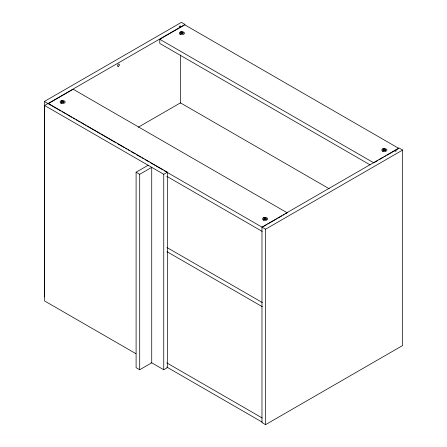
<?xml version="1.0" encoding="UTF-8"?>
<svg xmlns="http://www.w3.org/2000/svg" width="447" height="447" viewBox="0 0 447 447"><rect width="100%" height="100%" fill="white"/><g stroke="black" fill="none" stroke-linecap="round" stroke-linejoin="round"><path stroke-width="0.67" d="M44.37 296.937L44.37 101.475L181.421 22.35L185.03 24.434L44.611 105.503L44.611 300.965L135.933 353.683M370.15 164.904L159.78 43.448L159.78 39.286L184.79 24.848L398.785 148.398L386.878 155.271M138.268 127.227L180.459 102.866L329.171 188.723M136.1 172.207L139.704 174.285L151.729 167.346L151.729 362.808L139.704 369.747L136.1 367.663L136.1 172.207L148.119 165.261M44.611 105.503L163.747 174.285L167.357 172.207L167.357 367.663L163.747 369.747L151.047 362.416M262.21 227.249L266.378 224.841M267.569 224.154L276.503 218.996M277.693 218.309L281.861 215.901M283.052 215.214L284.242 214.526M285.432 213.839L287.22 212.811L73.224 89.26L48.215 103.698L60.909 111.029M374.374 162.49L377.944 160.428M379.134 159.741L383.302 157.333M384.493 156.646L385.683 155.958M164.284 170.709L265.579 229.188L402.63 150.063L402.63 345.525L265.579 424.65L261.97 422.566L261.97 227.11L399.026 147.979L402.63 150.063M180.225 32.067L182.08 31.703M60.965 100.916L62.82 100.558M382.677 148.952L384.532 148.588M263.417 217.806L265.272 217.443M179.973 34.145L180.476 34.402A2.559 1.475 0 0 0 184.455 33.279A2.559 1.475 0 0 0 180.784 31.849A2.559 1.475 0 0 0 180.476 34.402M382.431 151.03L382.928 151.287A2.559 1.475 0 0 0 386.906 150.164A2.559 1.475 0 0 0 383.235 148.739A2.559 1.475 0 0 0 382.928 151.287M60.714 103L61.217 103.257A2.559 1.475 0 0 0 65.195 102.134A2.559 1.475 0 0 0 61.524 100.704A2.559 1.475 0 0 0 61.217 103.257M263.166 219.885L263.669 220.142A2.559 1.475 0 0 0 267.647 219.019A2.559 1.475 0 0 0 263.976 217.594A2.559 1.475 0 0 0 263.669 220.142M181.18 26.652L179.979 25.96L179.258 26.373L180.459 27.071M395.176 150.203L396.377 150.896L395.656 151.315L394.455 150.617M159.78 39.286L373.776 162.837M48.215 103.419L167.357 172.207M44.37 101.475L47.974 103.559M62.122 111.728L66.352 114.169M67.558 114.868L71.794 117.31M73.001 118.008L74.817 119.053M76.024 119.751L77.23 120.45M78.443 121.148L80.253 122.193M81.466 122.891L85.695 125.339M86.902 126.032L99.597 133.362M100.81 134.061L115.924 142.789M117.131 143.487L124.383 147.672M125.596 148.37L126.803 149.069M128.01 149.767L129.826 150.812M131.032 151.511L135.268 153.952M136.475 154.651L140.704 157.098M141.917 157.797L143.727 158.841M144.94 159.54L149.169 161.982M150.376 162.68L163.071 170.011M166.697 176.269L262.21 231.412M166.938 247.482L262.45 302.625M166.938 251.65L262.45 306.793M166.697 362.841L262.21 417.984M166.697 367.009L262.21 422.152M265.579 229.188L265.579 424.65M180.459 54.992L180.459 103.162M163.747 174.285L163.747 369.747M139.704 174.285L139.704 369.747M61.798 101.268L61.317 101.547L62.161 102.033L61.317 102.519L63.971 102.519L63.128 102.033L63.971 101.547L63.485 101.268L62.641 101.754L61.798 101.268M181.057 32.413L180.577 32.692L181.421 33.179L180.577 33.665L183.231 33.665L182.387 33.179L183.231 32.692L182.745 32.413L181.901 32.899L181.057 32.413M264.255 218.153L263.769 218.432L264.613 218.918L263.769 219.404L266.423 219.404L265.579 218.918L266.423 218.432L265.943 218.153L265.099 218.639L264.255 218.153M383.515 149.298L383.029 149.577L383.872 150.063L383.029 150.55L383.515 150.829L384.359 150.343L385.202 150.829L385.683 150.55L384.839 150.063L385.683 149.577L385.202 149.298L384.359 149.784L383.515 149.298M118.673 66.173A1.358 0.788 -60 0 0 119.109 64.066A1.358 0.788 -60 0 0 117.5 65.497A1.358 0.788 -60 0 0 118.673 66.173"/></g></svg>
